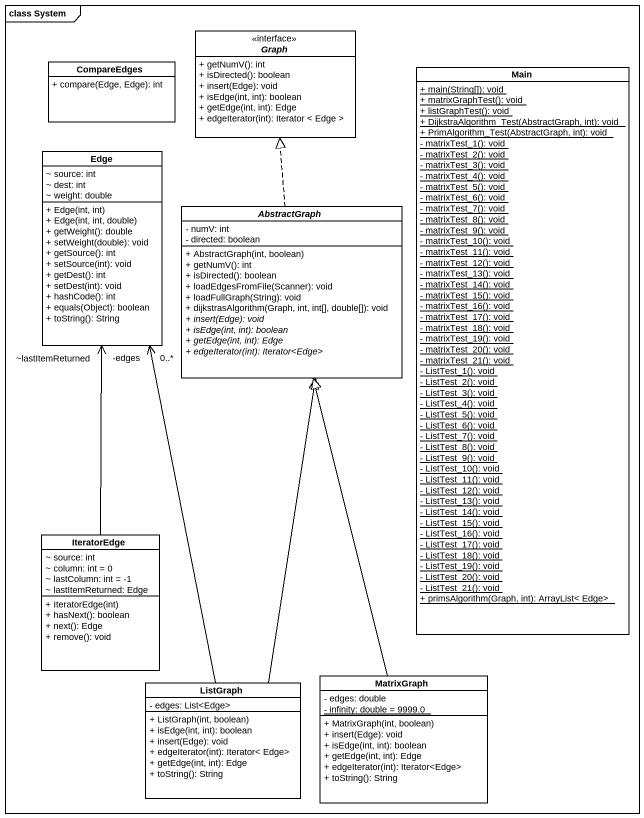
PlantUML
@startuml
mainframe class System
hide circle
hide empty members
skinparam classAttributeIconSize 0
class CompareEdges {
  + compare(Edge, Edge): int
}
interface Graph <<interface>> {
  + getNumV(): int
  + isDirected(): boolean
  + insert(Edge): void
  + isEdge(int, int): boolean
  + getEdge(int, int): Edge
  + edgeIterator(int): Iterator < Edge >
}
class Main {
  {static} + main(String[]): void
  {static} + matrixGraphTest(): void
  {static} + listGraphTest(): void
  {static} + DijkstraAlgorithm_Test(AbstractGraph, int): void
  {static} + PrimAlgorithm_Test(AbstractGraph, int): void
  {static} - matrixTest_1(): void
  {static} - matrixTest_2(): void
  {static} - matrixTest_3(): void
  {static} - matrixTest_4(): void
  {static} - matrixTest_5(): void
  {static} - matrixTest_6(): void
  {static} - matrixTest_7(): void
  {static} - matrixTest_8(): void
  {static} - matrixTest_9(): void
  {static} - matrixTest_10(): void
  {static} - matrixTest_11(): void
  {static} - matrixTest_12(): void
  {static} - matrixTest_13(): void
  {static} - matrixTest_14(): void
  {static} - matrixTest_15(): void
  {static} - matrixTest_16(): void
  {static} - matrixTest_17(): void
  {static} - matrixTest_18(): void
  {static} - matrixTest_19(): void
  {static} - matrixTest_20(): void
  {static} - matrixTest_21(): void
  {static} - ListTest_1(): void
  {static} - ListTest_2(): void
  {static} - ListTest_3(): void
  {static} - ListTest_4(): void
  {static} - ListTest_5(): void
  {static} - ListTest_6(): void
  {static} - ListTest_7(): void
  {static} - ListTest_8(): void
  {static} - ListTest_9(): void
  {static} - ListTest_10(): void
  {static} - ListTest_11(): void
  {static} - ListTest_12(): void
  {static} - ListTest_13(): void
  {static} - ListTest_14(): void
  {static} - ListTest_15(): void
  {static} - ListTest_16(): void
  {static} - ListTest_17(): void
  {static} - ListTest_18(): void
  {static} - ListTest_19(): void
  {static} - ListTest_20(): void
  {static} - ListTest_21(): void
  {static} + primsAlgorithm(Graph, int): ArrayList< Edge>
}
class Edge {
  ~ source: int
  ~ dest: int
  ~ weight: double
  + Edge(int, int)
  + Edge(int, int, double)
  + getWeight(): double
  + setWeight(double): void
  + getSource(): int
  + setSource(int): void
  + getDest(): int
  + setDest(int): void
  + hashCode(): int
  + equals(Object): boolean
  + toString(): String
}
abstract class AbstractGraph {
  - numV: int
  - directed: boolean
  + AbstractGraph(int, boolean)
  + getNumV(): int
  + isDirected(): boolean
  + loadEdgesFromFile(Scanner): void
  + loadFullGraph(String): void
  + dijkstrasAlgorithm(Graph, int, int[], double[]): void
  {abstract} + insert(Edge): void
  {abstract} + isEdge(int, int): boolean
  {abstract} + getEdge(int, int): Edge
  {abstract} + edgeIterator(int): Iterator<Edge>
}
class IteratorEdge {
  ~ source: int
  ~ column: int = 0
  ~ lastColumn: int = -1
  ~ lastItemReturned: Edge
  + IteratorEdge(int)
  + hasNext(): boolean
  + next(): Edge
  + remove(): void
}
class ListGraph {
  - edges: List<Edge>
  + ListGraph(int, boolean)
  + isEdge(int, int): boolean
  + insert(Edge): void
  + edgeIterator(int): Iterator< Edge>
  + getEdge(int, int): Edge
  + toString(): String
}
class MatrixGraph {
  - edges: double
  {static} - infinity: double = 9999.0
  + MatrixGraph(int, boolean)
  + insert(Edge): void
  + isEdge(int, int): boolean
  + getEdge(int, int): Edge
  + edgeIterator(int): Iterator<Edge>
  + toString(): String
}
AbstractGraph .up.|> Graph
IteratorEdge -up-> "~lastItemReturned" Edge
ListGraph -up-> "-edges\n0..*" Edge
ListGraph -up-|> AbstractGraph
MatrixGraph -up-|> AbstractGraph
@enduml
